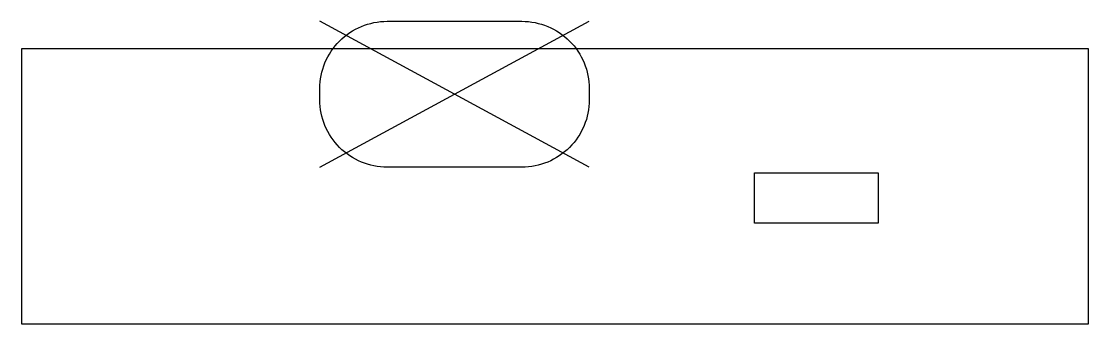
# Model space of a CAD drawing. Header units: millimetres. Extents: x -109.5 to -62, y -6.6 to 6.8.
import ezdxf

# ---------------------------------------------------------------- set-up
doc = ezdxf.new("R2010")
doc.units = ezdxf.units.MM
doc.layers.get('0').update_dxf_attribs({"linetype": 'CONTINUOUS'})

msp = doc.modelspace()

# ---------------------------------------------------------------- linework, layer by layer
for p, q in [((-84.199, 0.339), (-96.199, 6.839)), ((-96.199, 0.339), (-84.199, 6.839))]:
    msp.add_line(p, q)
msp.add_lwpolyline([(-87.199, 0.339), (-93.199, 0.339, -0.414214), (-96.199, 3.339), (-96.199, 3.839, -0.414214), (-93.199, 6.839), (-87.199, 6.839, -0.414214), (-84.199, 3.839), (-84.199, 3.339, -0.414214)], format="xyb", close=True)
for points in [[(-61.96, 5.616), (-109.49, 5.616), (-109.49, -6.64), (-61.96, -6.64)], [(-76.838, 0.09), (-71.338, 0.09), (-71.338, -2.16), (-76.838, -2.16)]]:
    msp.add_lwpolyline(points, close=True)

doc.saveas('drawing.dxf')
